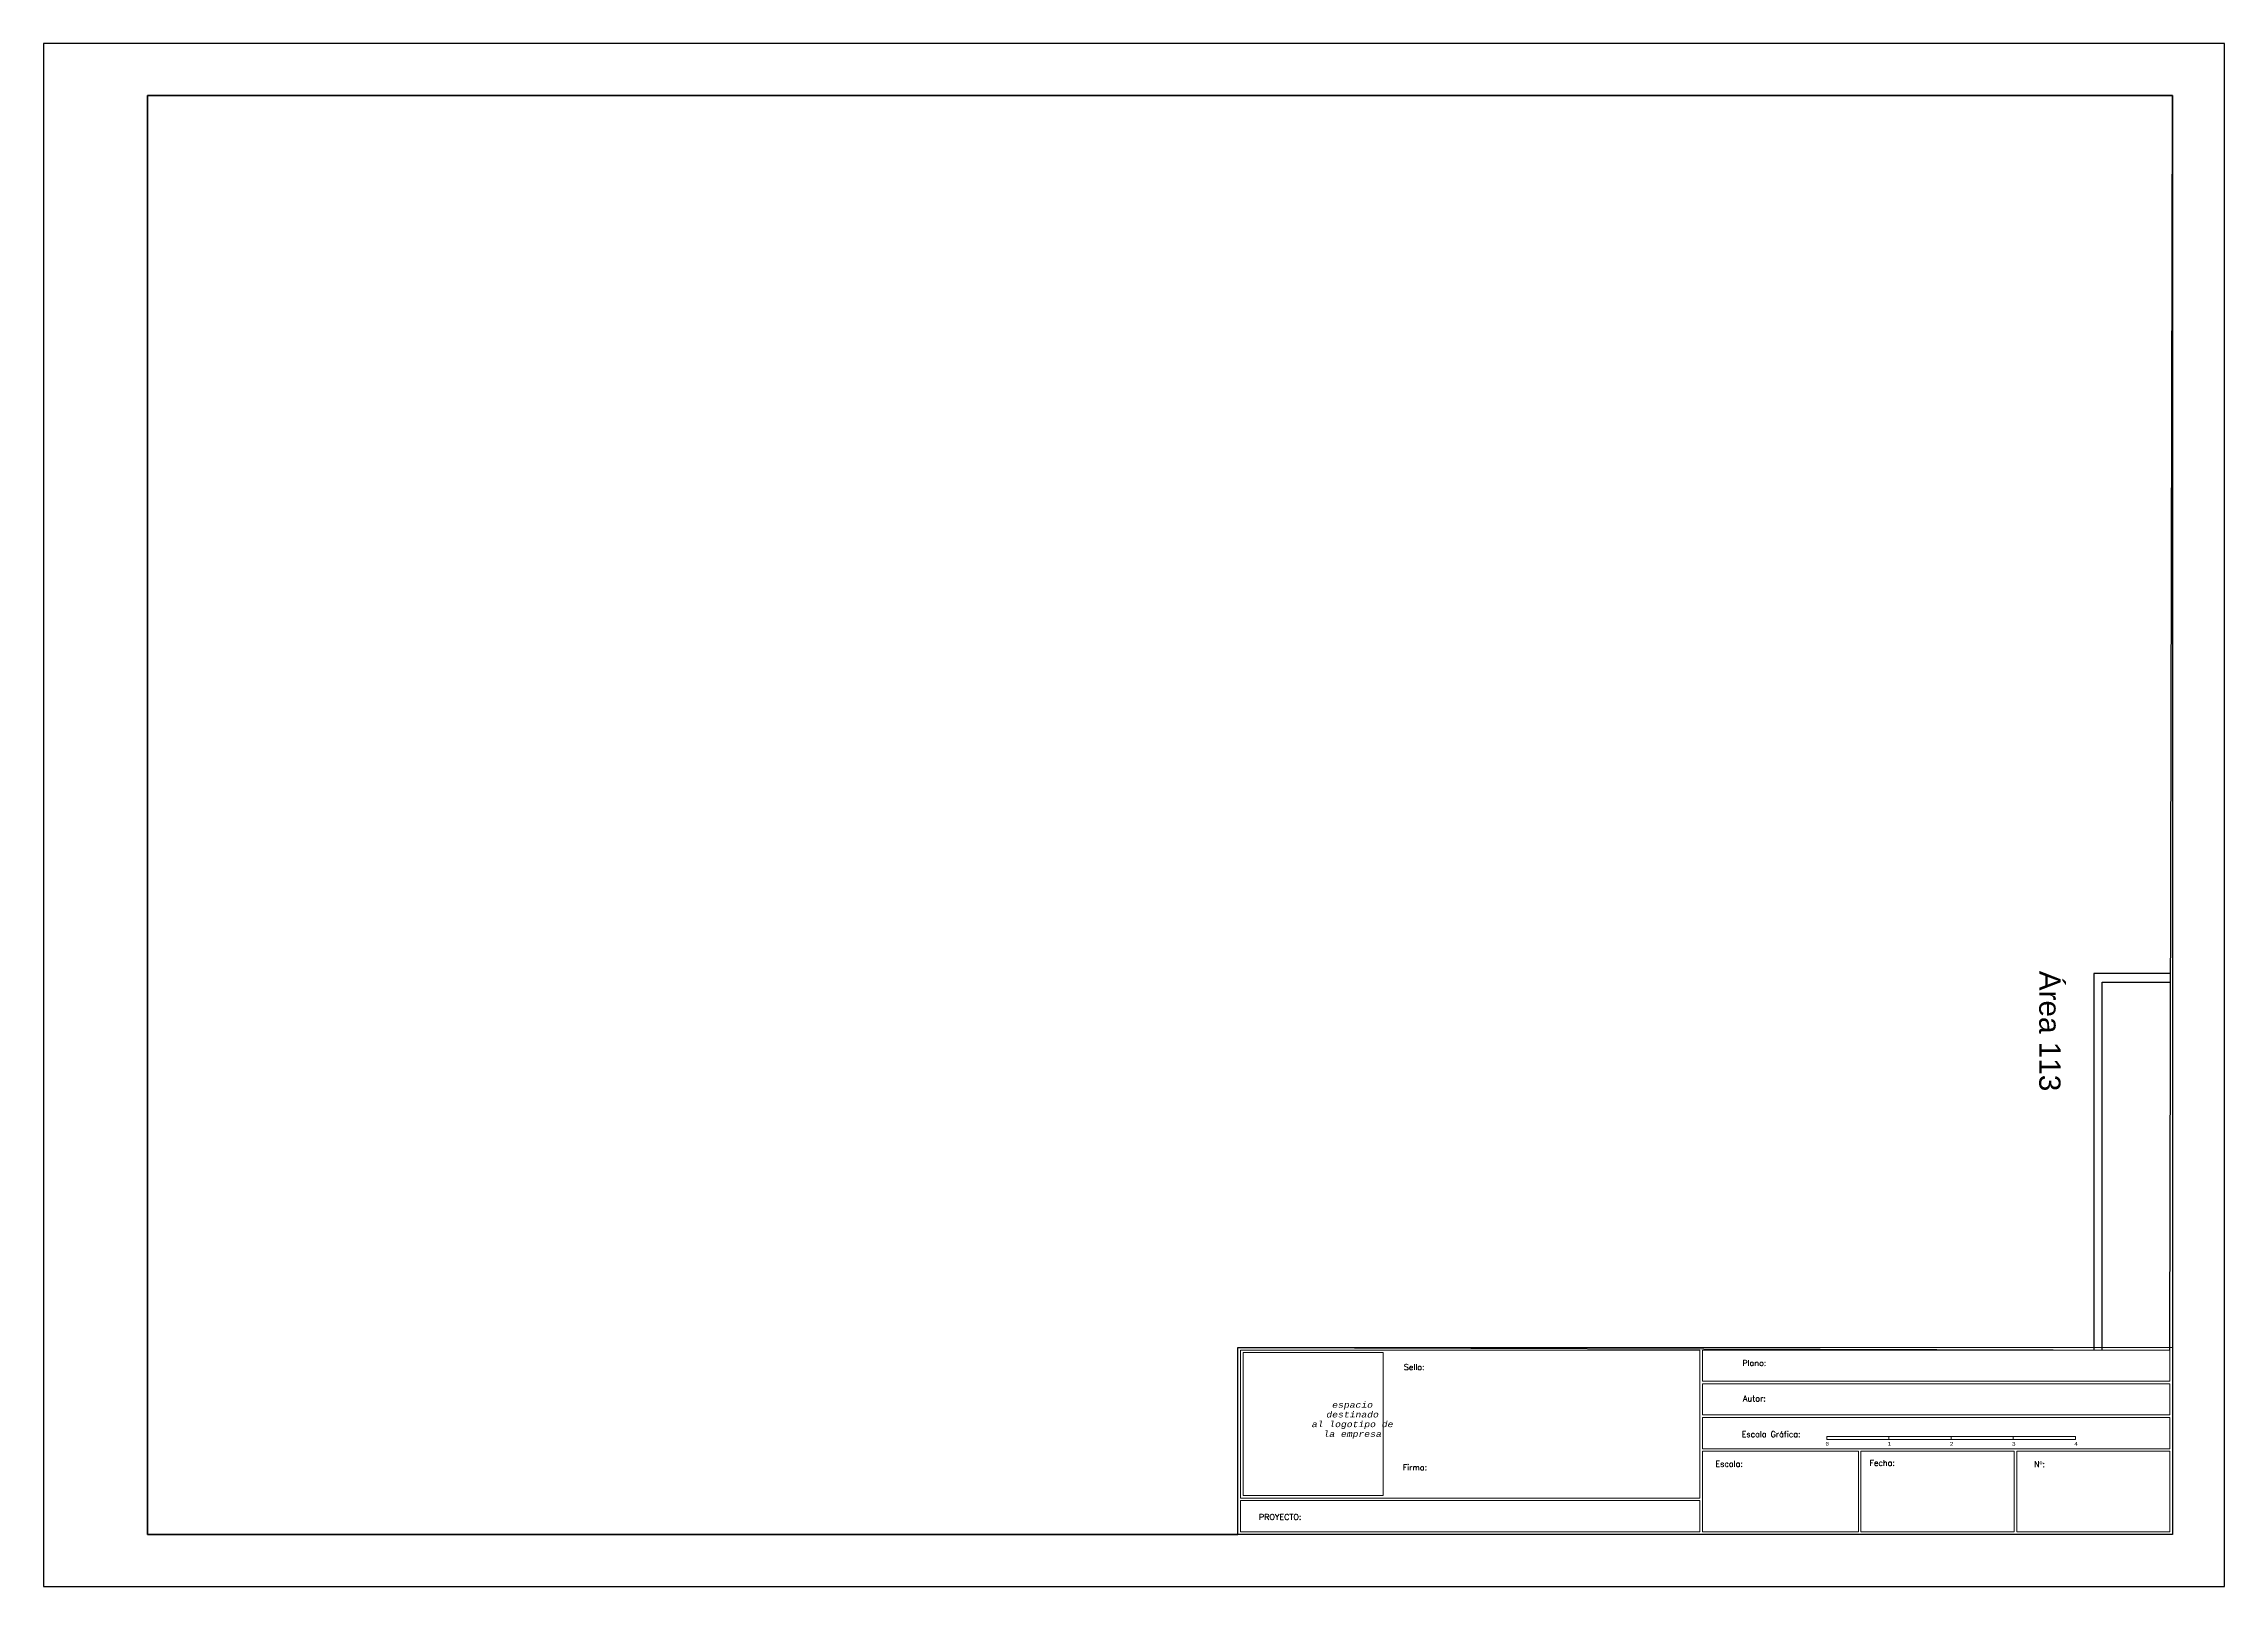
# Paper-space layout 'Porticos_2' of a CAD drawing. Header units: inches. Extents: x 412.8 to 454.8, y -3.5 to 26.2.
# The model-space entities are those that its viewports show. They can reach past a viewport. Long polylines and large blocks are cut down to what shows.
import ezdxf

# ---------------------------------------------------------------- set-up
doc = ezdxf.new("R2010")
doc.units = ezdxf.units.IN
doc.layers.get('0').update_dxf_attribs({"lineweight": 15})
for name, color, linetype in [('Aguas pluviales', 140, 'Continuous'), ('Pared parcela', 7, 'Continuous'), ('VG', 7, 'Continuous')]:
    doc.layers.add(name, color=color, linetype=linetype)
doc.layers.add('Límites', color=6, linetype='Continuous', lineweight=9)
doc.styles.get("Standard").update_dxf_attribs({"font": 'arial.ttf'})

msp = doc.modelspace()

# ---------------------------------------------------------------- linework, layer by layer
at = {"layer": 'Límites'}
msp.add_lwpolyline([(73041.8071, 49145.5388), (73066.8071, 49145.5388), (73066.8071, 49205.5388), (73041.8071, 49205.5388), (73041.8071, 49145.5388)], dxfattribs=at)
msp.add_lwpolyline([(73054.3071, 49145.5388), (73056.8071, 49145.5388), (73059.3071, 49145.5388), (73061.8071, 49145.5388), (73064.3071, 49145.5388), (73066.8071, 49145.5388), (73066.8071, 49150.5388), (73066.8071, 49205.5388), (73041.8071, 49205.5388), (73041.8071, 49145.5388), (73051.8071, 49145.5388)], close=True, dxfattribs=at)
at = {"layer": 'Pared parcela'}
for p, q in [((73066.8071, 49205.5388), (73041.8071, 49205.5388)), ((73041.8071, 49205.5388), (73041.8071, 49145.5388)), ((73042.0071, 49145.7388), (73042.0071, 49205.3388)), ((73042.0071, 49205.3388), (73066.6071, 49205.3388))]:
    msp.add_line(p, q, dxfattribs=at)

# ---------------------------------------------------------------- texts
at = {"layer": 'Aguas pluviales', "attachment_point": 1, "rotation": 270}
for s, insert, char_height in [('Área 113', (73041.0233, 49205.6052), 0.5), ('A6', (73043.9922, 49198.3705), 0.2), ('A5', (73043.9605, 49192.2854), 0.2)]:
    msp.add_mtext_dynamic_manual_height_columns(s, width=10.693228, gutter_width=12.5, heights=[0], dxfattribs=dict(at, insert=insert, char_height=char_height))

psp = doc.layouts.new('Porticos_2')

# ---------------------------------------------------------------- linework, layer by layer
for p, q in [((453.792, 1.116), (435.792, 1.116)), ((435.792, 1.116), (435.792, -2.484)), ((435.842, -1.784), (435.842, 1.066)), ((435.842, 1.066), (444.692, 1.066)), ((435.892, 1.016), (438.592, 1.016)), ((435.892, 1.016), (435.892, -1.734)), ((438.592, -1.734), (438.592, 1.016)), ((444.692, 1.066), (444.692, 0.416)), ((444.742, 1.066), (453.742, 1.066)), ((444.742, 0.466), (444.742, 1.066)), ((453.742, 1.066), (453.742, 0.466)), ((453.792, -2.484), (453.792, 1.116)), ((453.742, 0.466), (444.742, 0.466)), ((444.692, 0.416), (444.692, -0.234)), ((444.742, 0.416), (453.742, 0.416)), ((444.742, -0.184), (444.742, 0.416)), ((453.742, 0.416), (453.742, -0.184)), ((444.692, -0.234), (444.692, -0.884)), ((453.742, -0.184), (444.742, -0.184)), ((444.742, -0.234), (453.742, -0.234)), ((444.742, -0.834), (444.742, -0.234)), ((453.742, -0.234), (453.742, -0.834)), ((453.742, -0.834), (444.742, -0.834)), ((444.692, -0.884), (444.692, -1.784)), ((444.742, -0.884), (447.742, -0.884)), ((444.742, -0.884), (444.742, -2.434)), ((447.742, -2.434), (447.742, -0.884)), ((447.792, -0.884), (450.742, -0.884)), ((447.792, -2.434), (447.792, -0.884)), ((450.742, -2.434), (450.742, -0.884)), ((450.792, -0.884), (453.742, -0.884)), ((450.792, -2.434), (450.792, -0.884)), ((453.742, -0.884), (453.742, -2.434)), ((435.842, -1.784), (444.692, -1.784)), ((435.842, -2.434), (435.842, -1.834)), ((444.692, -1.834), (435.842, -1.834)), ((435.892, -1.734), (438.592, -1.734)), ((444.692, -1.834), (444.692, -2.434)), ((435.792, -2.484), (453.792, -2.484)), ((444.692, -2.434), (435.842, -2.434)), ((447.742, -2.434), (444.742, -2.434)), ((450.742, -2.434), (447.792, -2.434)), ((453.742, -2.434), (450.792, -2.434))]:
    psp.add_line(p, q)
at = {"ltscale": 0.01}
for p, q in [((447.133, -0.597), (448.33, -0.597)), ((447.133, -0.597), (447.133, -0.657)), ((447.133, -0.597), (448.33, -0.597)), ((447.133, -0.657), (448.33, -0.657)), ((448.33, -0.597), (449.527, -0.597)), ((448.33, -0.597), (448.33, -0.657)), ((448.33, -0.597), (449.527, -0.597)), ((448.33, -0.657), (449.527, -0.657)), ((449.527, -0.597), (450.725, -0.597)), ((449.527, -0.597), (449.527, -0.657)), ((449.527, -0.597), (450.725, -0.597)), ((449.527, -0.657), (450.725, -0.657)), ((450.725, -0.597), (451.922, -0.597)), ((450.725, -0.597), (450.725, -0.657)), ((450.725, -0.597), (451.922, -0.597)), ((450.725, -0.657), (451.922, -0.657)), ((451.922, -0.597), (451.922, -0.657))]:
    psp.add_line(p, q, dxfattribs=at)
at = {"layer": 'VG'}
for p, q in [((454.792, 26.216), (412.792, 26.216)), ((412.792, 26.216), (412.792, -3.484)), ((454.792, -3.484), (454.792, 26.216)), ((414.792, -2.484), (414.792, 25.216)), ((414.792, 25.216), (453.792, 25.216)), ((453.792, 25.216), (453.792, -2.484)), ((453.792, -2.484), (414.792, -2.484)), ((412.792, -3.484), (454.792, -3.484))]:
    psp.add_line(p, q, dxfattribs=at)
psp.add_lwpolyline([(414.792, 25.216), (414.792, -2.484), (435.792, -2.484), (435.792, 1.116), (453.742, 1.066), (453.792, 25.216), (414.792, 25.216)], close=True, dxfattribs=at)

# ---------------------------------------------------------------- texts
at = {"attachment_point": 1}
for s, insert, char_height in [('{\\Fsimplex8|c0;Plano:}', (445.508, 0.872), 0.11204), ('{\\Fsimplex8|c0;Sello:}', (438.989, 0.794), 0.11204), ('\\pxqc;{\\fCourier New|b0|i1|c0|p49;espacio \\Pdestinado\\Pal logotipo de\\Pla empresa}', (437.215, 0.067), 0.11204), ('{\\Fsimplex8|c0;Autor:}', (445.522, 0.19), 0.11204), ('{\\Fsimplex8|c0;Escala Gráfica:}', (445.495, -0.499), 0.11204), ('{\\fCourier New|b0|i0|c0|p49;0}', (447.108, -0.704), 0.07183), ('{\\fCourier New|b0|i0|c0|p49;1}', (448.305, -0.704), 0.07183), ('{\\fCourier New|b0|i0|c0|p49;2}', (449.503, -0.704), 0.07183), ('{\\fCourier New|b0|i0|c0|p49;3}', (450.7, -0.704), 0.07183), ('{\\fCourier New|b0|i0|c0|p49;4}', (451.897, -0.704), 0.07183), ('{\\Fsimplex8|c0;Firma:}', (438.966, -1.137), 0.11204), ('{\\Fsimplex8|c0;Escala:}', (444.989, -1.069), 0.11204), ('{\\Fsimplex8|c0;Fecha:}', (447.956, -1.052), 0.11204), ('{\\Fsimplex8|c0;Nº:}', (451.128, -1.076), 0.11204), ('{\\Fsimplex8|c0;PROYECTO:}', (436.198, -2.092), 0.11204)]:
    psp.add_mtext(s, dxfattribs=dict(at, insert=insert, char_height=char_height))

# ---------------------------------------------------------------- viewports
at = {"layer": 'VG', "view_target_point": (-4273.9052, 48.0698)}
vp = psp.add_viewport(center=(434.292, 11.366), size=(39, 27.7), view_center_point=(77293.7384, 49161.1996), view_height=33.843863, dxfattribs=at)
vp.dxf.flags = 0x10000  # cut along an outline
vp.dxf.clipping_boundary_handle = psp.add_lwpolyline([(414.792, 25.216), (414.792, -2.484), (435.792, -2.484), (435.792, 1.116), (453.742, 1.066), (453.792, 25.216), (414.792, 25.216)], format="xyb", close=True, dxfattribs={"invisible": 1}).dxf.handle

doc.saveas('drawing.dxf')
